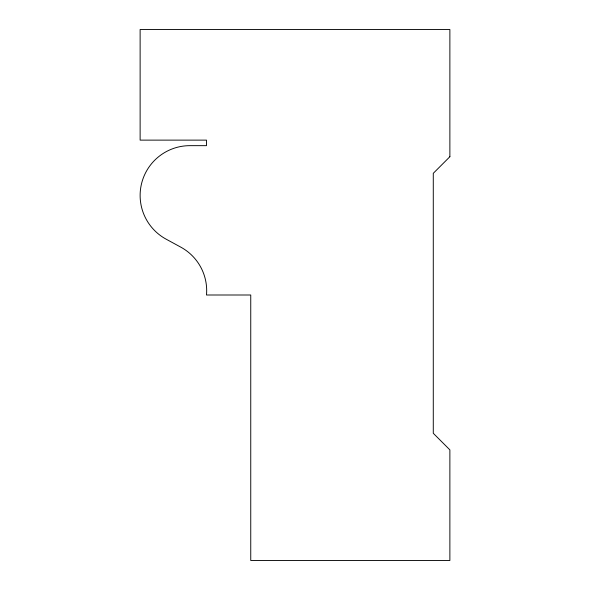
<?xml version="1.0" encoding="UTF-8"?>
<svg xmlns="http://www.w3.org/2000/svg" width="590" height="590" viewBox="0 0 590 590"><rect width="100%" height="100%" fill="white"/><g stroke="black" fill="none" stroke-linecap="round" stroke-linejoin="round"><path stroke-width="0.89" d="M449.875 156.719L433.281 173.312L433.281 433.281L449.875 449.875L449.875 560.5L250.75 560.5L250.75 295L206.5 295A49.582 49.582 0 0 0 180.783 247.144L166.129 239.171A49.781 49.781 0 0 1 189.906 145.656L206.5 145.656L206.5 140.125L140.125 140.125L140.125 29.5L449.875 29.5L449.875 156.719"/></g></svg>
